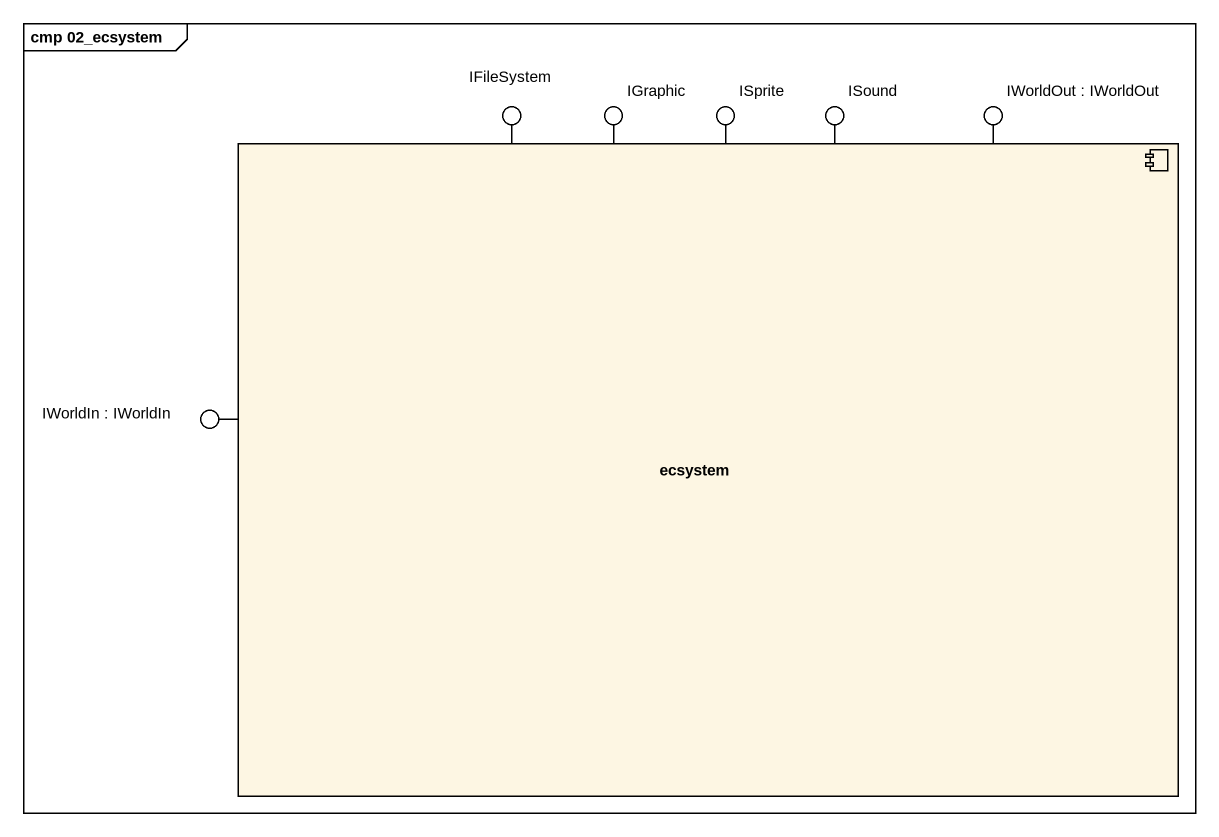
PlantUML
@startuml
mainframe cmp 02_ecsystem
() IFileSystem
() IGraphic
() ISprite
() ISound
() "IWorldOut : IWorldOut" as IWorldOut
component ecsystem
() "IWorldIn : IWorldIn" as IWorldIn
ecsystem -up- IFileSystem
ecsystem -up- IGraphic
ecsystem -up- ISprite
ecsystem -up- ISound
ecsystem -up- IWorldOut
ecsystem -left- IWorldIn
@enduml
